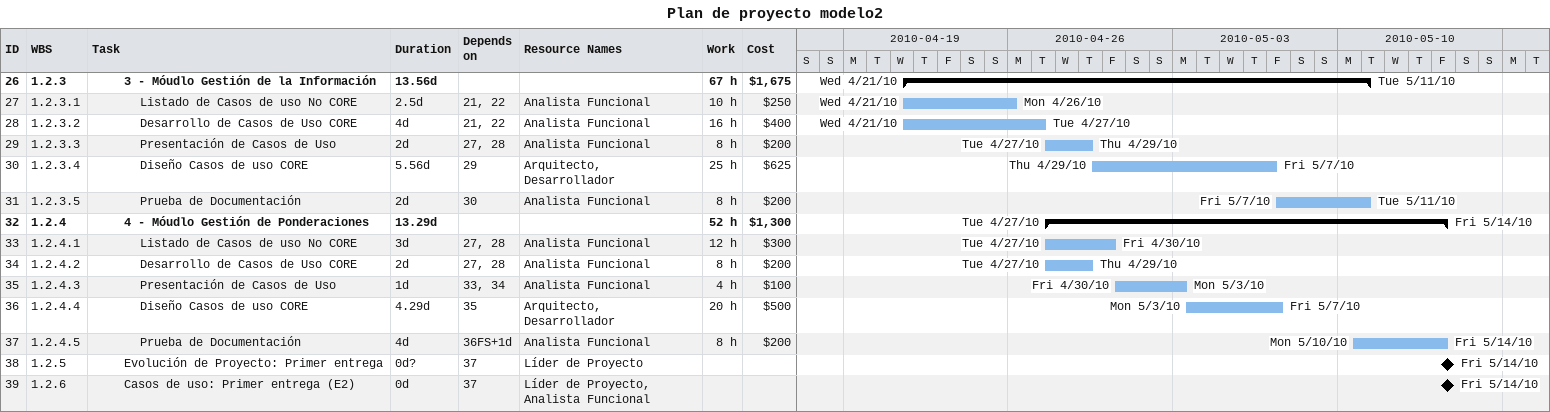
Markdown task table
Plan de proyecto modelo2

| ID | WBS | Task | Duration | Start | Finish | Predecessors | Resources | Work (h) | Cost ($) |
|---|---|---|---|---|---|---|---|---|---|
| 26 | 1.2.3 | **3 - Móudlo Gestión de la Información** | 13.56d | 2010-04-21 | 2010-05-11 |  |  | 67 | 1675 |
| 27 | 1.2.3.1 | Listado de Casos de uso No CORE | 2.5d | 2010-04-21 | 2010-04-26 | 21, 22 | Analista Funcional | 10 | 250 |
| 28 | 1.2.3.2 | Desarrollo de Casos de Uso CORE | 4d | 2010-04-21 | 2010-04-27 | 21, 22 | Analista Funcional | 16 | 400 |
| 29 | 1.2.3.3 | Presentación de Casos de Uso | 2d | 2010-04-27 | 2010-04-29 | 27, 28 | Analista Funcional | 8 | 200 |
| 30 | 1.2.3.4 | Diseño Casos de uso CORE | 5.56d | 2010-04-29 | 2010-05-07 | 29 | Arquitecto, Desarrollador | 25 | 625 |
| 31 | 1.2.3.5 | Prueba de Documentación | 2d | 2010-05-07 | 2010-05-11 | 30 | Analista Funcional | 8 | 200 |
| 32 | 1.2.4 | **4 - Móudlo Gestión de Ponderaciones** | 13.29d | 2010-04-27 | 2010-05-14 |  |  | 52 | 1300 |
| 33 | 1.2.4.1 | Listado de Casos de uso No CORE | 3d | 2010-04-27 | 2010-04-30 | 27, 28 | Analista Funcional | 12 | 300 |
| 34 | 1.2.4.2 | Desarrollo de Casos de Uso CORE | 2d | 2010-04-27 | 2010-04-29 | 27, 28 | Analista Funcional | 8 | 200 |
| 35 | 1.2.4.3 | Presentación de Casos de Uso | 1d | 2010-04-30 | 2010-05-03 | 33, 34 | Analista Funcional | 4 | 100 |
| 36 | 1.2.4.4 | Diseño Casos de uso CORE | 4.29d | 2010-05-03 | 2010-05-07 | 35 | Arquitecto, Desarrollador | 20 | 500 |
| 37 | 1.2.4.5 | Prueba de Documentación | 4d | 2010-05-10 | 2010-05-14 | 36FS+1d | Analista Funcional | 8 | 200 |
| 38 | 1.2.5 | Evolución de Proyecto: Primer entrega | 0d? | 2010-05-14 | 2010-05-14 | 37 | Líder de Proyecto |  |  |
| 39 | 1.2.6 | Casos de uso: Primer entrega (E2) | 0d | 2010-05-14 | 2010-05-14 | 37 | Líder de Proyecto, Analista Funcional |  |  |
